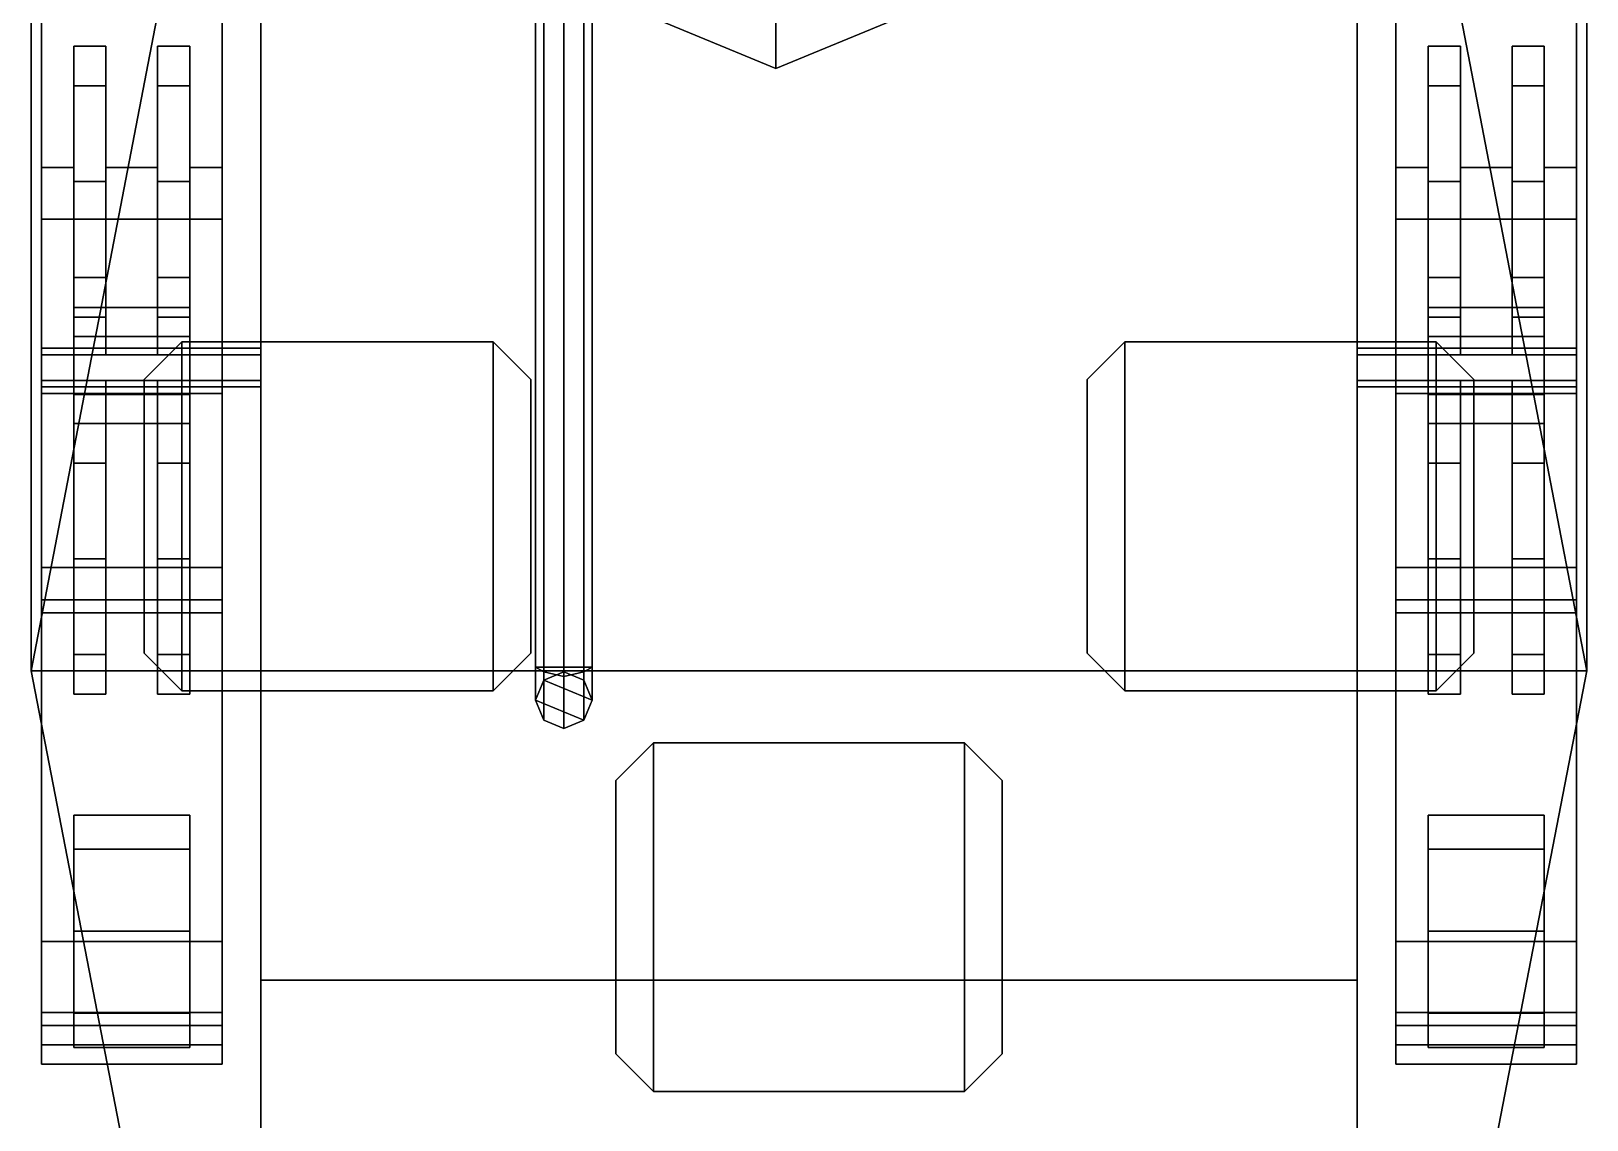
# Model space of a CAD drawing. Extents: x -1.6 to 3, y -6.1 to 13.
# Drawn here: x -1.65 to 1.65, y -3.99 to -1.681 of the extents above; entities that cross this region are included whole.
import ezdxf

# ---------------------------------------------------------------- set-up
doc = ezdxf.new("R2010")
doc.units = 0
doc.layers.get('0').update_dxf_attribs({"linetype": 'CONTINUOUS'})
doc.layers.add('TRACKS', color=3, linetype='CONTINUOUS')
doc.layers.add('WHEELS', color=2, linetype='CONTINUOUS')

msp = doc.modelspace()

# ---------------------------------------------------------------- linework, layer by layer
for points in [[(-1.65, 0.903, 1.2861), (-1.65, -3.0374, 1.2724), (-1.65, -3.0374, 2.19), (-1.65, 3.2563, 2.16)], [(-1.65, 3.2563, 2.16), (-1.65, -3.0374, 2.19), (-1.65, -3.0374, 2.19), (-0.53, 2.78, 2.1623)], [(0.53, 2.78, 2.1623), (1.65, -3.0374, 2.19), (1.65, -3.0374, 2.19), (1.65, 3.2563, 2.16)], [(1.65, -3.0374, 2.19), (1.65, -3.0374, 1.2724), (1.65, 0.903, 1.2861), (1.65, 3.2563, 2.16)], [(-1.163, 2.9827, 0.4241), (-1.163, -3.6941, 0.4241), (-1.163, -3.0374, 1.2724), (-1.163, 0.903, 1.2861)], [(1.163, 2.9827, 0.4241), (1.163, -3.6941, 0.4241), (-1.163, -3.6941, 0.4241), (-1.163, 2.9827, 0.4241)], [(1.163, -3.0374, 1.2724), (1.163, -3.6941, 0.4241), (1.163, 2.9827, 0.4241), (1.163, 0.903, 1.2861)], [(-0.53, 2.78, 2.1623), (-1.65, -3.0374, 2.19), (1.65, -3.0374, 2.19), (0.53, 2.78, 2.1623)], [(-0.5624, -1.03, 2.3124), (-0.58, -1.03, 2.27), (-0.58, -3.03, 2.27), (-0.5624, -3.03, 2.3124)], [(-0.58, -1.03, 2.27), (-0.5624, -1.03, 2.2276), (-0.5624, -3.04, 2.2276), (-0.58, -3.03, 2.27)], [(-0.52, -1.03, 2.33), (-0.5624, -1.03, 2.3124), (-0.5624, -3.03, 2.3124), (-0.52, -3.03, 2.33)], [(-0.5624, -1.03, 2.2276), (-0.52, -1.03, 2.21), (-0.52, -3.05, 2.21), (-0.5624, -3.04, 2.2276)], [(-0.4776, -1.03, 2.3124), (-0.52, -1.03, 2.33), (-0.52, -3.03, 2.33), (-0.4776, -3.03, 2.3124)], [(-0.52, -1.03, 2.21), (-0.4776, -1.03, 2.2276), (-0.4776, -3.04, 2.2276), (-0.52, -3.05, 2.21)], [(-0.46, -1.03, 2.27), (-0.4776, -1.03, 2.3124), (-0.4776, -3.03, 2.3124), (-0.46, -3.03, 2.27)], [(-0.4776, -1.03, 2.2276), (-0.46, -1.03, 2.27), (-0.46, -3.03, 2.27), (-0.4776, -3.04, 2.2276)], [(-0.3387, -1.6487, 2.31), (-0.07, -1.76, 2.31), (-0.07, -1.63, 2.49), (-0.2468, -1.5568, 2.49)], [(-0.07, -1.76, 2.31), (0.1987, -1.6487, 2.31), (0.1068, -1.5568, 2.49), (-0.07, -1.63, 2.49)], [(-0.3387, -1.6487, 2.1834), (-0.07, -1.76, 2.1839), (-0.07, -1.76, 2.31), (-0.3387, -1.6487, 2.31)], [(-0.07, -1.76, 2.1839), (0.1987, -1.6487, 2.1834), (0.1987, -1.6487, 2.31), (-0.07, -1.76, 2.31)], [(-1.6282, -1.9702, 0.2873), (-1.6282, -2.367, 0.3284), (-1.6282, -2.3533, 0.4789), (-1.6282, -1.9702, 0.3557)], [(-1.5597, -1.9702, 0.3557), (-1.5597, -1.9702, 0.2873), (-1.6282, -1.9702, 0.2873), (-1.6282, -1.9702, 0.3557)], [(-1.5597, -1.9702, 0.2873), (-1.5597, -2.367, 0.3284), (-1.6282, -2.367, 0.3284), (-1.6282, -1.9702, 0.2873)], [(-1.6282, -1.9702, 0.3557), (-1.6282, -2.3533, 0.4789), (-1.5597, -2.3533, 0.4789), (-1.5597, -1.9702, 0.3557)], [(-1.5597, -2.3533, 0.4789), (-1.5597, -2.367, 0.3284), (-1.5597, -1.9702, 0.2873), (-1.5597, -1.9702, 0.3557)], [(-1.4913, -1.9702, 0.2873), (-1.4913, -2.367, 0.3284), (-1.4913, -2.3533, 0.4789), (-1.4913, -1.9702, 0.3557)], [(-1.3819, -1.9702, 0.3557), (-1.3819, -1.9702, 0.2873), (-1.4913, -1.9702, 0.2873), (-1.4913, -1.9702, 0.3557)], [(-1.3819, -1.9702, 0.2873), (-1.3819, -2.367, 0.3284), (-1.4913, -2.367, 0.3284), (-1.4913, -1.9702, 0.2873)], [(-1.4913, -1.9702, 0.3557), (-1.4913, -2.3533, 0.4789), (-1.3819, -2.3533, 0.4789), (-1.3819, -1.9702, 0.3557)], [(-1.3819, -2.3533, 0.4789), (-1.3819, -2.367, 0.3284), (-1.3819, -1.9702, 0.2873), (-1.3819, -1.9702, 0.3557)], [(-1.3135, -1.9702, 0.2873), (-1.3135, -2.367, 0.3284), (-1.3135, -2.3533, 0.4789), (-1.3135, -1.9702, 0.3557)], [(-1.2451, -1.9702, 0.3557), (-1.2451, -1.9702, 0.2873), (-1.3135, -1.9702, 0.2873), (-1.3135, -1.9702, 0.3557)], [(-1.3135, -1.9702, 0.3557), (-1.3135, -2.3533, 0.4789), (-1.2451, -2.3533, 0.4789), (-1.2451, -1.9702, 0.3557)], [(-1.2451, -1.9702, 0.2873), (-1.2451, -2.367, 0.3284), (-1.3135, -2.367, 0.3284), (-1.3135, -1.9702, 0.2873)], [(-1.2451, -2.3533, 0.4789), (-1.2451, -2.367, 0.3284), (-1.2451, -1.9702, 0.2873), (-1.2451, -1.9702, 0.3557)], [(1.3135, -1.9702, 0.3557), (1.3135, -1.9702, 0.2873), (1.2451, -1.9702, 0.2873), (1.2451, -1.9702, 0.3557)], [(1.3135, -1.9702, 0.2873), (1.3135, -2.367, 0.3284), (1.2451, -2.367, 0.3284), (1.2451, -1.9702, 0.2873)], [(1.2451, -1.9702, 0.2873), (1.2451, -2.367, 0.3284), (1.2451, -2.3533, 0.4789), (1.2451, -1.9702, 0.3557)], [(1.2451, -1.9702, 0.3557), (1.2451, -2.3533, 0.4789), (1.3135, -2.3533, 0.4789), (1.3135, -1.9702, 0.3557)], [(1.3135, -2.3533, 0.4789), (1.3135, -2.367, 0.3284), (1.3135, -1.9702, 0.2873), (1.3135, -1.9702, 0.3557)], [(1.4913, -1.9702, 0.3557), (1.4913, -1.9702, 0.2873), (1.3819, -1.9702, 0.2873), (1.3819, -1.9702, 0.3557)], [(1.4913, -1.9702, 0.2873), (1.4913, -2.367, 0.3284), (1.3819, -2.367, 0.3284), (1.3819, -1.9702, 0.2873)], [(1.3819, -1.9702, 0.2873), (1.3819, -2.367, 0.3284), (1.3819, -2.3533, 0.4789), (1.3819, -1.9702, 0.3557)], [(1.3819, -1.9702, 0.3557), (1.3819, -2.3533, 0.4789), (1.4913, -2.3533, 0.4789), (1.4913, -1.9702, 0.3557)], [(1.4913, -2.3533, 0.4789), (1.4913, -2.367, 0.3284), (1.4913, -1.9702, 0.2873), (1.4913, -1.9702, 0.3557)], [(1.6282, -1.9702, 0.3557), (1.6282, -1.9702, 0.2873), (1.5597, -1.9702, 0.2873), (1.5597, -1.9702, 0.3557)], [(1.6282, -1.9702, 0.2873), (1.6282, -2.367, 0.3284), (1.5597, -2.367, 0.3284), (1.5597, -1.9702, 0.2873)], [(1.5597, -1.9702, 0.2873), (1.5597, -2.367, 0.3284), (1.5597, -2.3533, 0.4789), (1.5597, -1.9702, 0.3557)], [(1.5597, -1.9702, 0.3557), (1.5597, -2.3533, 0.4789), (1.6282, -2.3533, 0.4789), (1.6282, -1.9702, 0.3557)], [(1.6282, -2.3533, 0.4789), (1.6282, -2.367, 0.3284), (1.6282, -1.9702, 0.2873), (1.6282, -1.9702, 0.3557)], [(-1.41, -2.42, 2.21), (-1.41, -3, 2.21), (-1.33, -3.08, 2.21), (-1.33, -2.34, 2.21)], [(-1.33, -2.34, 2.21), (-1.33, -2.34, 2.18), (-1.41, -2.42, 2.18), (-1.41, -2.42, 2.21)], [(-0.67, -2.34, 2.21), (-0.67, -2.34, 2.18), (-1.33, -2.34, 2.18), (-1.33, -2.34, 2.21)], [(-0.67, -3.08, 2.21), (-0.67, -2.34, 2.21), (-1.33, -2.34, 2.21), (-1.33, -3.08, 2.21)], [(-0.59, -2.42, 2.21), (-0.59, -2.42, 2.18), (-0.67, -2.34, 2.18), (-0.67, -2.34, 2.21)], [(-0.59, -3, 2.21), (-0.59, -2.42, 2.21), (-0.67, -2.34, 2.21), (-0.67, -3.08, 2.21)], [(0.59, -2.42, 2.21), (0.59, -3, 2.21), (0.67, -3.08, 2.21), (0.67, -2.34, 2.21)], [(0.67, -2.34, 2.21), (0.67, -2.34, 2.18), (0.59, -2.42, 2.18), (0.59, -2.42, 2.21)], [(1.33, -2.34, 2.21), (1.33, -2.34, 2.18), (0.67, -2.34, 2.18), (0.67, -2.34, 2.21)], [(1.33, -3.08, 2.21), (1.33, -2.34, 2.21), (0.67, -2.34, 2.21), (0.67, -3.08, 2.21)], [(1.41, -2.42, 2.21), (1.41, -2.42, 2.18), (1.33, -2.34, 2.18), (1.33, -2.34, 2.21)], [(1.41, -3, 2.21), (1.41, -2.42, 2.21), (1.33, -2.34, 2.21), (1.33, -3.08, 2.21)], [(-1.6282, -2.3533, 0.4789), (-1.6282, -2.4354, 0.4789), (-1.163, -2.4354, 0.4789), (-1.163, -2.3533, 0.4789)], [(-1.6282, -2.367, 0.3284), (-1.6282, -2.4217, 0.3284), (-1.6282, -2.4354, 0.4789), (-1.6282, -2.3533, 0.4789)], [(-1.163, -2.367, 0.3284), (-1.163, -2.4217, 0.3284), (-1.6282, -2.4217, 0.3284), (-1.6282, -2.367, 0.3284)], [(-1.163, -2.3533, 0.4789), (-1.163, -2.367, 0.3284), (-1.5597, -2.367, 0.3284), (-1.5597, -2.3533, 0.4789)], [(1.6282, -2.4354, 0.4789), (1.6282, -2.3533, 0.4789), (1.163, -2.3533, 0.4789), (1.163, -2.4354, 0.4789)], [(1.5597, -2.3533, 0.4789), (1.5597, -2.367, 0.3284), (1.163, -2.367, 0.3284), (1.163, -2.3533, 0.4789)], [(1.163, -2.4217, 0.3284), (1.163, -2.367, 0.3284), (1.6282, -2.367, 0.3284), (1.6282, -2.4217, 0.3284)], [(1.6282, -2.4217, 0.3284), (1.6282, -2.367, 0.3284), (1.6282, -2.3533, 0.4789), (1.6282, -2.4354, 0.4789)], [(-1.6282, -2.4354, 0.4789), (-1.6282, -2.4217, 0.3284), (-1.6282, -2.8185, 0.2873), (-1.6282, -2.8185, 0.3557)], [(-1.6282, -2.8185, 0.2873), (-1.6282, -2.4217, 0.3284), (-1.5597, -2.4217, 0.3284), (-1.5597, -2.8185, 0.2873)], [(-1.5597, -2.8185, 0.3557), (-1.5597, -2.4354, 0.4789), (-1.6282, -2.4354, 0.4789), (-1.6282, -2.8185, 0.3557)], [(-1.5597, -2.8185, 0.2873), (-1.5597, -2.4217, 0.3284), (-1.5597, -2.4354, 0.4789), (-1.5597, -2.8185, 0.3557)], [(-1.5597, -2.4354, 0.4789), (-1.5597, -2.4217, 0.3284), (-1.163, -2.4217, 0.3284), (-1.163, -2.4354, 0.4789)], [(-1.4913, -2.4354, 0.4789), (-1.4913, -2.4217, 0.3284), (-1.4913, -2.8185, 0.2873), (-1.4913, -2.8185, 0.3557)], [(-1.4913, -2.8185, 0.2873), (-1.4913, -2.4217, 0.3284), (-1.3819, -2.4217, 0.3284), (-1.3819, -2.8185, 0.2873)], [(-1.3819, -2.8185, 0.3557), (-1.3819, -2.4354, 0.4789), (-1.4913, -2.4354, 0.4789), (-1.4913, -2.8185, 0.3557)], [(-1.41, -2.42, 2.18), (-1.41, -3, 2.18), (-1.41, -3, 2.21), (-1.41, -2.42, 2.21)], [(-1.3819, -2.8185, 0.2873), (-1.3819, -2.4217, 0.3284), (-1.3819, -2.4354, 0.4789), (-1.3819, -2.8185, 0.3557)], [(-1.3135, -2.4354, 0.4789), (-1.3135, -2.4217, 0.3284), (-1.3135, -2.8185, 0.2873), (-1.3135, -2.8185, 0.3557)], [(-1.3135, -2.8185, 0.2873), (-1.3135, -2.4217, 0.3284), (-1.2451, -2.4217, 0.3284), (-1.2451, -2.8185, 0.2873)], [(-1.2451, -2.8185, 0.3557), (-1.2451, -2.4354, 0.4789), (-1.3135, -2.4354, 0.4789), (-1.3135, -2.8185, 0.3557)], [(-1.2451, -2.8185, 0.2873), (-1.2451, -2.4217, 0.3284), (-1.2451, -2.4354, 0.4789), (-1.2451, -2.8185, 0.3557)], [(-0.59, -3, 2.18), (-0.59, -2.42, 2.18), (-0.59, -2.42, 2.21), (-0.59, -3, 2.21)], [(0.59, -2.42, 2.18), (0.59, -3, 2.18), (0.59, -3, 2.21), (0.59, -2.42, 2.21)], [(1.163, -2.4354, 0.4789), (1.163, -2.4217, 0.3284), (1.5597, -2.4217, 0.3284), (1.5597, -2.4354, 0.4789)], [(1.2451, -2.8185, 0.2873), (1.2451, -2.4217, 0.3284), (1.3135, -2.4217, 0.3284), (1.3135, -2.8185, 0.2873)], [(1.2451, -2.4354, 0.4789), (1.2451, -2.4217, 0.3284), (1.2451, -2.8185, 0.2873), (1.2451, -2.8185, 0.3557)], [(1.3135, -2.8185, 0.3557), (1.3135, -2.4354, 0.4789), (1.2451, -2.4354, 0.4789), (1.2451, -2.8185, 0.3557)], [(1.3135, -2.8185, 0.2873), (1.3135, -2.4217, 0.3284), (1.3135, -2.4354, 0.4789), (1.3135, -2.8185, 0.3557)], [(1.3819, -2.8185, 0.2873), (1.3819, -2.4217, 0.3284), (1.4913, -2.4217, 0.3284), (1.4913, -2.8185, 0.2873)], [(1.3819, -2.4354, 0.4789), (1.3819, -2.4217, 0.3284), (1.3819, -2.8185, 0.2873), (1.3819, -2.8185, 0.3557)], [(1.4913, -2.8185, 0.3557), (1.4913, -2.4354, 0.4789), (1.3819, -2.4354, 0.4789), (1.3819, -2.8185, 0.3557)], [(1.41, -3, 2.18), (1.41, -2.42, 2.18), (1.41, -2.42, 2.21), (1.41, -3, 2.21)], [(1.4913, -2.8185, 0.2873), (1.4913, -2.4217, 0.3284), (1.4913, -2.4354, 0.4789), (1.4913, -2.8185, 0.3557)], [(1.5597, -2.8185, 0.2873), (1.5597, -2.4217, 0.3284), (1.6282, -2.4217, 0.3284), (1.6282, -2.8185, 0.2873)], [(1.5597, -2.4354, 0.4789), (1.5597, -2.4217, 0.3284), (1.5597, -2.8185, 0.2873), (1.5597, -2.8185, 0.3557)], [(1.6282, -2.8185, 0.3557), (1.6282, -2.4354, 0.4789), (1.5597, -2.4354, 0.4789), (1.5597, -2.8185, 0.3557)], [(1.6282, -2.8185, 0.2873), (1.6282, -2.4217, 0.3284), (1.6282, -2.4354, 0.4789), (1.6282, -2.8185, 0.3557)], [(-1.6282, -2.8185, 0.3557), (-1.6282, -2.8185, 0.2873), (-1.5597, -2.8185, 0.2873), (-1.5597, -2.8185, 0.3557)], [(-1.4913, -2.8185, 0.3557), (-1.4913, -2.8185, 0.2873), (-1.3819, -2.8185, 0.2873), (-1.3819, -2.8185, 0.3557)], [(-1.3135, -2.8185, 0.3557), (-1.3135, -2.8185, 0.2873), (-1.2451, -2.8185, 0.2873), (-1.2451, -2.8185, 0.3557)], [(1.2451, -2.8185, 0.3557), (1.2451, -2.8185, 0.2873), (1.3135, -2.8185, 0.2873), (1.3135, -2.8185, 0.3557)], [(1.3819, -2.8185, 0.3557), (1.3819, -2.8185, 0.2873), (1.4913, -2.8185, 0.2873), (1.4913, -2.8185, 0.3557)], [(1.5597, -2.8185, 0.3557), (1.5597, -2.8185, 0.2873), (1.6282, -2.8185, 0.2873), (1.6282, -2.8185, 0.3557)], [(-1.41, -3, 2.21), (-1.41, -3, 2.18), (-1.33, -3.08, 2.18), (-1.33, -3.08, 2.21)], [(-0.67, -3.08, 2.21), (-0.67, -3.08, 2.18), (-0.59, -3, 2.18), (-0.59, -3, 2.21)], [(0.59, -3, 2.21), (0.59, -3, 2.18), (0.67, -3.08, 2.18), (0.67, -3.08, 2.21)], [(1.33, -3.08, 2.21), (1.33, -3.08, 2.18), (1.41, -3, 2.18), (1.41, -3, 2.21)], [(-0.5624, -3.03, 2.3124), (-0.58, -3.03, 2.27), (-0.58, -3.1, 2.33), (-0.5624, -3.0576, 2.33)], [(-0.58, -3.03, 2.27), (-0.5624, -3.04, 2.2276), (-0.5624, -3.1424, 2.32), (-0.58, -3.1, 2.33)], [(-0.52, -3.03, 2.33), (-0.5624, -3.03, 2.3124), (-0.5624, -3.0576, 2.33), (-0.52, -3.04, 2.33)], [(-0.4776, -3.03, 2.3124), (-0.52, -3.03, 2.33), (-0.52, -3.04, 2.33), (-0.4776, -3.0576, 2.33)], [(-0.4776, -3.04, 2.2276), (-0.46, -3.03, 2.27), (-0.46, -3.1, 2.33), (-0.4776, -3.1424, 2.32)], [(-0.46, -3.03, 2.27), (-0.4776, -3.03, 2.3124), (-0.4776, -3.0576, 2.33), (-0.46, -3.1, 2.33)], [(-1.65, -3.0374, 1.2724), (-1.163, -5.5549, 1.2724), (-1.163, -5.5549, 2.16), (-1.65, -3.0374, 2.19)], [(-1.65, -3.0374, 2.19), (-1.163, -5.5549, 2.16), (1.163, -5.5549, 2.16), (1.65, -3.0374, 2.19)], [(-1.163, -3.6941, 0.4241), (-1.163, -5.5549, 1.0809), (-1.163, -5.5549, 1.2724), (-1.163, -3.0374, 1.2724)], [(-0.5624, -3.0576, 2.33), (-0.58, -3.1, 2.33), (-0.58, -3.1, 2.43), (-0.5624, -3.0576, 2.43)], [(-0.46, -3.1, 2.43), (-0.5624, -3.0576, 2.43), (-0.58, -3.1, 2.43), (-0.4776, -3.1424, 2.43)], [(-0.52, -3.04, 2.33), (-0.5624, -3.0576, 2.33), (-0.5624, -3.0576, 2.43), (-0.52, -3.04, 2.43)], [(-0.5624, -3.04, 2.2276), (-0.52, -3.05, 2.21), (-0.52, -3.16, 2.31), (-0.5624, -3.1424, 2.32)], [(-0.4776, -3.0576, 2.43), (-0.52, -3.04, 2.43), (-0.5624, -3.0576, 2.43), (-0.46, -3.1, 2.43)], [(-0.4776, -3.0576, 2.33), (-0.52, -3.04, 2.33), (-0.52, -3.04, 2.43), (-0.4776, -3.0576, 2.43)], [(-0.52, -3.05, 2.21), (-0.4776, -3.04, 2.2276), (-0.4776, -3.1424, 2.32), (-0.52, -3.16, 2.31)], [(-0.46, -3.1, 2.33), (-0.4776, -3.0576, 2.33), (-0.4776, -3.0576, 2.43), (-0.46, -3.1, 2.43)], [(1.163, -5.5549, 2.16), (1.163, -5.5549, 1.2724), (1.65, -3.0374, 1.2724), (1.65, -3.0374, 2.19)], [(1.163, -5.5549, 1.2724), (1.163, -5.5549, 1.0809), (1.163, -3.6941, 0.4241), (1.163, -3.0374, 1.2724)], [(-1.33, -3.08, 2.21), (-1.33, -3.08, 2.18), (-0.67, -3.08, 2.18), (-0.67, -3.08, 2.21)], [(-0.58, -3.1, 2.33), (-0.5624, -3.1424, 2.32), (-0.5624, -3.1424, 2.43), (-0.58, -3.1, 2.43)], [(-0.4776, -3.1424, 2.43), (-0.58, -3.1, 2.43), (-0.5624, -3.1424, 2.43), (-0.52, -3.16, 2.43)], [(-0.4776, -3.1424, 2.32), (-0.46, -3.1, 2.33), (-0.46, -3.1, 2.43), (-0.4776, -3.1424, 2.43)], [(0.67, -3.08, 2.21), (0.67, -3.08, 2.18), (1.33, -3.08, 2.18), (1.33, -3.08, 2.21)], [(-0.5624, -3.1424, 2.32), (-0.52, -3.16, 2.31), (-0.52, -3.16, 2.43), (-0.5624, -3.1424, 2.43)], [(-0.52, -3.16, 2.31), (-0.4776, -3.1424, 2.32), (-0.4776, -3.1424, 2.43), (-0.52, -3.16, 2.43)], [(-0.33, -3.19, 2.21), (-0.33, -3.19, 2.18), (-0.41, -3.27, 2.18), (-0.41, -3.27, 2.21)], [(-0.41, -3.27, 2.21), (-0.41, -3.85, 2.21), (-0.33, -3.93, 2.21), (-0.33, -3.19, 2.21)], [(0.33, -3.93, 2.21), (0.33, -3.19, 2.21), (-0.33, -3.19, 2.21), (-0.33, -3.93, 2.21)], [(0.33, -3.19, 2.21), (0.33, -3.19, 2.18), (-0.33, -3.19, 2.18), (-0.33, -3.19, 2.21)], [(0.41, -3.85, 2.21), (0.41, -3.27, 2.21), (0.33, -3.19, 2.21), (0.33, -3.93, 2.21)], [(0.41, -3.27, 2.21), (0.41, -3.27, 2.18), (0.33, -3.19, 2.18), (0.33, -3.19, 2.21)], [(-0.41, -3.27, 2.18), (-0.41, -3.85, 2.18), (-0.41, -3.85, 2.21), (-0.41, -3.27, 2.21)], [(0.41, -3.85, 2.18), (0.41, -3.27, 2.18), (0.41, -3.27, 2.21), (0.41, -3.85, 2.21)], [(1.163, -3.6941, 0.4241), (1.163, -5.5549, 1.0809), (-1.163, -5.5549, 1.0809), (-1.163, -3.6941, 0.4241)], [(-0.41, -3.85, 2.21), (-0.41, -3.85, 2.18), (-0.33, -3.93, 2.17), (-0.33, -3.93, 2.21)], [(0.33, -3.93, 2.21), (0.33, -3.93, 2.17), (0.41, -3.85, 2.18), (0.41, -3.85, 2.21)], [(-0.33, -3.93, 2.21), (-0.33, -3.93, 2.17), (0.33, -3.93, 2.17), (0.33, -3.93, 2.21)]]:
    msp.add_3dface(points)
at = {"layer": 'TRACKS'}
for points in [[(-1.2451, 2.7501), (-1.2451, -2.9143), (-1.6282, -2.9143), (-1.6282, 2.7501)], [(-1.6282, 2.7501), (-1.6282, -2.9143), (-1.6282, -2.8869, 0.041), (-1.6282, 2.7501, 0.041)], [(-1.6282, 2.7501, 0.041), (-1.6282, -2.8869, 0.041), (-1.2451, -2.8869, 0.041), (-1.2451, 2.7501, 0.041)], [(-1.2451, -2.8869, 0.041), (-1.2451, -2.9143), (-1.2451, 2.7501), (-1.2451, 2.7501, 0.041)], [(1.2451, 2.7501), (1.2451, -2.9143), (1.2451, -2.8869, 0.041), (1.2451, 2.7501, 0.041)], [(1.6282, 2.7501), (1.6282, -2.9143), (1.2451, -2.9143), (1.2451, 2.7501)], [(1.2451, 2.7501, 0.041), (1.2451, -2.8869, 0.041), (1.6282, -2.8869, 0.041), (1.6282, 2.7501, 0.041)], [(1.6282, -2.8869, 0.041), (1.6282, -2.9143), (1.6282, 2.7501), (1.6282, 2.7501, 0.041)], [(-1.6282, -2.0797, 0.8756), (-1.6282, -1.5324, 0.8893), (-1.2451, -1.5324, 0.8893), (-1.2451, -2.0797, 0.8756)], [(-1.6282, -2.0797, 0.9167), (-1.6282, -1.5324, 0.9304), (-1.6282, -1.5324, 0.8893), (-1.6282, -2.0797, 0.8756)], [(-1.2451, -2.0797, 0.9167), (-1.2451, -1.5324, 0.9304), (-1.6282, -1.5324, 0.9304), (-1.6282, -2.0797, 0.9167)], [(-1.2451, -1.5324, 0.8893), (-1.2451, -1.5324, 0.9304), (-1.2451, -2.0797, 0.9167), (-1.2451, -2.0797, 0.8756)], [(1.2451, -2.0797, 0.9167), (1.2451, -1.5324, 0.9304), (1.2451, -1.5324, 0.8893), (1.2451, -2.0797, 0.8756)], [(1.6282, -2.0797, 0.9167), (1.6282, -1.5324, 0.9304), (1.2451, -1.5324, 0.9304), (1.2451, -2.0797, 0.9167)], [(1.2451, -2.0797, 0.8756), (1.2451, -1.5324, 0.8893), (1.6282, -1.5324, 0.8893), (1.6282, -2.0797, 0.8756)], [(1.6282, -1.5324, 0.8893), (1.6282, -1.5324, 0.9304), (1.6282, -2.0797, 0.9167), (1.6282, -2.0797, 0.8756)], [(-1.6282, -2.4491, 0.9441), (-1.6282, -2.0797, 0.9167), (-1.6282, -2.0797, 0.8756), (-1.6282, -2.4491, 0.903)], [(-1.6282, -2.4491, 0.903), (-1.6282, -2.0797, 0.8756), (-1.2451, -2.0797, 0.8756), (-1.2451, -2.4491, 0.903)], [(-1.2451, -2.4491, 0.9441), (-1.2451, -2.0797, 0.9167), (-1.6282, -2.0797, 0.9167), (-1.6282, -2.4491, 0.9441)], [(-1.2451, -2.0797, 0.8756), (-1.2451, -2.0797, 0.9167), (-1.2451, -2.4491, 0.9441), (-1.2451, -2.4491, 0.903)], [(1.2451, -2.4491, 0.903), (1.2451, -2.0797, 0.8756), (1.6282, -2.0797, 0.8756), (1.6282, -2.4491, 0.903)], [(1.2451, -2.4491, 0.9441), (1.2451, -2.0797, 0.9167), (1.2451, -2.0797, 0.8756), (1.2451, -2.4491, 0.903)], [(1.6282, -2.4491, 0.9441), (1.6282, -2.0797, 0.9167), (1.2451, -2.0797, 0.9167), (1.2451, -2.4491, 0.9441)], [(1.6282, -2.0797, 0.8756), (1.6282, -2.0797, 0.9167), (1.6282, -2.4491, 0.9441), (1.6282, -2.4491, 0.903)], [(-1.2451, -2.8185, 0.9167), (-1.2451, -2.4491, 0.9441), (-1.6282, -2.4491, 0.9441), (-1.6282, -2.8185, 0.9167)], [(-1.6282, -2.8185, 0.8756), (-1.6282, -2.4491, 0.903), (-1.2451, -2.4491, 0.903), (-1.2451, -2.8185, 0.8756)], [(-1.6282, -2.8185, 0.9167), (-1.6282, -2.4491, 0.9441), (-1.6282, -2.4491, 0.903), (-1.6282, -2.8185, 0.8756)], [(-1.2451, -2.4491, 0.903), (-1.2451, -2.4491, 0.9441), (-1.2451, -2.8185, 0.9167), (-1.2451, -2.8185, 0.8756)], [(1.2451, -2.8185, 0.9167), (1.2451, -2.4491, 0.9441), (1.2451, -2.4491, 0.903), (1.2451, -2.8185, 0.8756)], [(1.6282, -2.8185, 0.9167), (1.6282, -2.4491, 0.9441), (1.2451, -2.4491, 0.9441), (1.2451, -2.8185, 0.9167)], [(1.2451, -2.8185, 0.8756), (1.2451, -2.4491, 0.903), (1.6282, -2.4491, 0.903), (1.6282, -2.8185, 0.8756)], [(1.6282, -2.4491, 0.903), (1.6282, -2.4491, 0.9441), (1.6282, -2.8185, 0.9167), (1.6282, -2.8185, 0.8756)], [(-1.6282, -3.612, 0.9167), (-1.6282, -2.8185, 0.9167), (-1.6282, -2.8185, 0.8756), (-1.6282, -3.612, 0.8756)], [(-1.6282, -3.612, 0.8756), (-1.6282, -2.8185, 0.8756), (-1.2451, -2.8185, 0.8756), (-1.2451, -3.612, 0.8756)], [(-1.2451, -3.612, 0.9167), (-1.2451, -2.8185, 0.9167), (-1.6282, -2.8185, 0.9167), (-1.6282, -3.612, 0.9167)], [(-1.2451, -2.8185, 0.8756), (-1.2451, -2.8185, 0.9167), (-1.2451, -3.612, 0.9167), (-1.2451, -3.612, 0.8756)], [(1.2451, -3.612, 0.8756), (1.2451, -2.8185, 0.8756), (1.6282, -2.8185, 0.8756), (1.6282, -3.612, 0.8756)], [(1.6282, -3.612, 0.9167), (1.6282, -2.8185, 0.9167), (1.2451, -2.8185, 0.9167), (1.2451, -3.612, 0.9167)], [(1.2451, -3.612, 0.9167), (1.2451, -2.8185, 0.9167), (1.2451, -2.8185, 0.8756), (1.2451, -3.612, 0.8756)], [(1.6282, -2.8185, 0.8756), (1.6282, -2.8185, 0.9167), (1.6282, -3.612, 0.9167), (1.6282, -3.612, 0.8756)], [(-1.6282, -2.9143), (-1.6282, -3.7899, 0.3694), (-1.6282, -3.7626, 0.3968), (-1.6282, -2.8869, 0.041)], [(-1.6282, -2.8869, 0.041), (-1.6282, -3.7626, 0.3968), (-1.2451, -3.7626, 0.3968), (-1.2451, -2.8869, 0.041)], [(-1.2451, -3.7626, 0.3968), (-1.2451, -3.7899, 0.3694), (-1.2451, -2.9143), (-1.2451, -2.8869, 0.041)], [(1.2451, -2.9143), (1.2451, -3.7899, 0.3694), (1.2451, -3.7626, 0.3968), (1.2451, -2.8869, 0.041)], [(1.2451, -2.8869, 0.041), (1.2451, -3.7626, 0.3968), (1.6282, -3.7626, 0.3968), (1.6282, -2.8869, 0.041)], [(1.6282, -3.7626, 0.3968), (1.6282, -3.7899, 0.3694), (1.6282, -2.9143), (1.6282, -2.8869, 0.041)], [(-1.2451, -2.9143), (-1.2451, -3.7899, 0.3694), (-1.6282, -3.7899, 0.3694), (-1.6282, -2.9143)], [(1.6282, -2.9143), (1.6282, -3.7899, 0.3694), (1.2451, -3.7899, 0.3694), (1.2451, -2.9143)], [(-1.2451, -3.7899, 0.8209), (-1.2451, -3.612, 0.9167), (-1.6282, -3.612, 0.9167), (-1.6282, -3.7899, 0.8209)], [(-1.6282, -3.7899, 0.8209), (-1.6282, -3.612, 0.9167), (-1.6282, -3.612, 0.8756), (-1.6282, -3.7626, 0.7936)], [(-1.6282, -3.7626, 0.7936), (-1.6282, -3.612, 0.8756), (-1.2451, -3.612, 0.8756), (-1.2451, -3.7626, 0.7936)], [(-1.2451, -3.612, 0.8756), (-1.2451, -3.612, 0.9167), (-1.2451, -3.7899, 0.8209), (-1.2451, -3.7626, 0.7936)], [(1.2451, -3.7899, 0.8209), (1.2451, -3.612, 0.9167), (1.2451, -3.612, 0.8756), (1.2451, -3.7626, 0.7936)], [(1.6282, -3.7899, 0.8209), (1.6282, -3.612, 0.9167), (1.2451, -3.612, 0.9167), (1.2451, -3.7899, 0.8209)], [(1.2451, -3.7626, 0.7936), (1.2451, -3.612, 0.8756), (1.6282, -3.612, 0.8756), (1.6282, -3.7626, 0.7936)], [(1.6282, -3.612, 0.8756), (1.6282, -3.612, 0.9167), (1.6282, -3.7899, 0.8209), (1.6282, -3.7626, 0.7936)], [(-1.6282, -3.7899, 0.3694), (-1.6282, -3.872, 0.602), (-1.6282, -3.831, 0.602), (-1.6282, -3.7626, 0.3968)], [(-1.6282, -3.7626, 0.3968), (-1.6282, -3.831, 0.602), (-1.2451, -3.831, 0.602), (-1.2451, -3.7626, 0.3968)], [(-1.6282, -3.872, 0.602), (-1.6282, -3.7899, 0.8209), (-1.6282, -3.7626, 0.7936), (-1.6282, -3.831, 0.602)], [(-1.6282, -3.831, 0.602), (-1.6282, -3.7626, 0.7936), (-1.2451, -3.7626, 0.7936), (-1.2451, -3.831, 0.602)], [(-1.2451, -3.7899, 0.3694), (-1.2451, -3.872, 0.602), (-1.6282, -3.872, 0.602), (-1.6282, -3.7899, 0.3694)], [(-1.2451, -3.872, 0.602), (-1.2451, -3.7899, 0.8209), (-1.6282, -3.7899, 0.8209), (-1.6282, -3.872, 0.602)], [(-1.2451, -3.831, 0.602), (-1.2451, -3.872, 0.602), (-1.2451, -3.7899, 0.3694), (-1.2451, -3.7626, 0.3968)], [(-1.2451, -3.7626, 0.7936), (-1.2451, -3.7899, 0.8209), (-1.2451, -3.872, 0.602), (-1.2451, -3.831, 0.602)], [(1.2451, -3.7626, 0.3968), (1.2451, -3.831, 0.602), (1.6282, -3.831, 0.602), (1.6282, -3.7626, 0.3968)], [(1.2451, -3.7899, 0.3694), (1.2451, -3.872, 0.602), (1.2451, -3.831, 0.602), (1.2451, -3.7626, 0.3968)], [(1.2451, -3.872, 0.602), (1.2451, -3.7899, 0.8209), (1.2451, -3.7626, 0.7936), (1.2451, -3.831, 0.602)], [(1.2451, -3.831, 0.602), (1.2451, -3.7626, 0.7936), (1.6282, -3.7626, 0.7936), (1.6282, -3.831, 0.602)], [(1.6282, -3.7899, 0.3694), (1.6282, -3.872, 0.602), (1.2451, -3.872, 0.602), (1.2451, -3.7899, 0.3694)], [(1.6282, -3.872, 0.602), (1.6282, -3.7899, 0.8209), (1.2451, -3.7899, 0.8209), (1.2451, -3.872, 0.602)], [(1.6282, -3.831, 0.602), (1.6282, -3.872, 0.602), (1.6282, -3.7899, 0.3694), (1.6282, -3.7626, 0.3968)], [(1.6282, -3.7626, 0.7936), (1.6282, -3.7899, 0.8209), (1.6282, -3.872, 0.602), (1.6282, -3.831, 0.602)]]:
    msp.add_3dface(points, dxfattribs=at)
at = {"layer": 'WHEELS'}
for points in [[(-1.4913, -1.7968, 0.5332), (-1.4913, -1.7127, 0.33), (-1.5597, -1.7127, 0.33), (-1.5597, -1.7968, 0.5332)], [(-1.5597, -2, 0.6173), (-1.5597, -1.7968, 0.5332), (-1.5597, -1.7127, 0.33), (-1.5597, -2.2032, 0.5332)], [(-1.5597, -2.2032, 0.5332), (-1.5597, -1.7127, 0.33), (-1.5597, -1.7968, 0.1268), (-1.5597, -2.2873, 0.33)], [(-1.4913, -1.7127, 0.33), (-1.4913, -1.7968, 0.1268), (-1.5597, -1.7968, 0.1268), (-1.5597, -1.7127, 0.33)], [(-1.4913, -1.7968, 0.5332), (-1.4913, -2.2873, 0.33), (-1.4913, -2.2032, 0.1268), (-1.4913, -1.7127, 0.33)], [(-1.4913, -1.7127, 0.33), (-1.4913, -2.2032, 0.1268), (-1.4913, -2, 0.0427), (-1.4913, -1.7968, 0.1268)], [(-1.3135, -1.7968, 0.5332), (-1.3135, -1.7127, 0.33), (-1.3819, -1.7127, 0.33), (-1.3819, -1.7968, 0.5332)], [(-1.3819, -2.2032, 0.5332), (-1.3819, -1.7127, 0.33), (-1.3819, -1.7968, 0.1268), (-1.3819, -2.2873, 0.33)], [(-1.3819, -2, 0.6173), (-1.3819, -1.7968, 0.5332), (-1.3819, -1.7127, 0.33), (-1.3819, -2.2032, 0.5332)], [(-1.3135, -1.7127, 0.33), (-1.3135, -1.7968, 0.1268), (-1.3819, -1.7968, 0.1268), (-1.3819, -1.7127, 0.33)], [(-1.3135, -1.7968, 0.5332), (-1.3135, -2.2873, 0.33), (-1.3135, -2.2032, 0.1268), (-1.3135, -1.7127, 0.33)], [(-1.3135, -1.7127, 0.33), (-1.3135, -2.2032, 0.1268), (-1.3135, -2, 0.0427), (-1.3135, -1.7968, 0.1268)], [(1.3135, -1.7127, 0.33), (1.3135, -1.7968, 0.5332), (1.3819, -1.7968, 0.5332), (1.3819, -1.7127, 0.33)], [(1.3135, -2.2032, 0.5332), (1.3135, -1.7127, 0.33), (1.3135, -1.7968, 0.1268), (1.3135, -2.2873, 0.33)], [(1.3135, -2, 0.6173), (1.3135, -1.7968, 0.5332), (1.3135, -1.7127, 0.33), (1.3135, -2.2032, 0.5332)], [(1.3135, -1.7968, 0.1268), (1.3135, -1.7127, 0.33), (1.3819, -1.7127, 0.33), (1.3819, -1.7968, 0.1268)], [(1.3819, -1.7968, 0.5332), (1.3819, -2.2873, 0.33), (1.3819, -2.2032, 0.1268), (1.3819, -1.7127, 0.33)], [(1.3819, -1.7127, 0.33), (1.3819, -2.2032, 0.1268), (1.3819, -2, 0.0427), (1.3819, -1.7968, 0.1268)], [(1.4913, -1.7127, 0.33), (1.4913, -1.7968, 0.5332), (1.5597, -1.7968, 0.5332), (1.5597, -1.7127, 0.33)], [(1.4913, -2, 0.6173), (1.4913, -1.7968, 0.5332), (1.4913, -1.7127, 0.33), (1.4913, -2.2032, 0.5332)], [(1.4913, -2.2032, 0.5332), (1.4913, -1.7127, 0.33), (1.4913, -1.7968, 0.1268), (1.4913, -2.2873, 0.33)], [(1.4913, -1.7968, 0.1268), (1.4913, -1.7127, 0.33), (1.5597, -1.7127, 0.33), (1.5597, -1.7968, 0.1268)], [(1.5597, -1.7968, 0.5332), (1.5597, -2.2873, 0.33), (1.5597, -2.2032, 0.1268), (1.5597, -1.7127, 0.33)], [(1.5597, -1.7127, 0.33), (1.5597, -2.2032, 0.1268), (1.5597, -2, 0.0427), (1.5597, -1.7968, 0.1268)], [(-1.5597, -2.2873, 0.33), (-1.5597, -1.7968, 0.1268), (-1.5597, -2, 0.0427), (-1.5597, -2.2032, 0.1268)], [(-1.4913, -1.7968, 0.1268), (-1.4913, -2, 0.0427), (-1.5597, -2, 0.0427), (-1.5597, -1.7968, 0.1268)], [(-1.4913, -2, 0.6173), (-1.4913, -1.7968, 0.5332), (-1.5597, -1.7968, 0.5332), (-1.5597, -2, 0.6173)], [(-1.4913, -2, 0.6173), (-1.4913, -2.2032, 0.5332), (-1.4913, -2.2873, 0.33), (-1.4913, -1.7968, 0.5332)], [(-1.3819, -2.2873, 0.33), (-1.3819, -1.7968, 0.1268), (-1.3819, -2, 0.0427), (-1.3819, -2.2032, 0.1268)], [(-1.3135, -1.7968, 0.1268), (-1.3135, -2, 0.0427), (-1.3819, -2, 0.0427), (-1.3819, -1.7968, 0.1268)], [(-1.3135, -2, 0.6173), (-1.3135, -1.7968, 0.5332), (-1.3819, -1.7968, 0.5332), (-1.3819, -2, 0.6173)], [(-1.3135, -2, 0.6173), (-1.3135, -2.2032, 0.5332), (-1.3135, -2.2873, 0.33), (-1.3135, -1.7968, 0.5332)], [(1.3135, -2.2873, 0.33), (1.3135, -1.7968, 0.1268), (1.3135, -2, 0.0427), (1.3135, -2.2032, 0.1268)], [(1.3135, -2, 0.0427), (1.3135, -1.7968, 0.1268), (1.3819, -1.7968, 0.1268), (1.3819, -2, 0.0427)], [(1.3135, -1.7968, 0.5332), (1.3135, -2, 0.6173), (1.3819, -2, 0.6173), (1.3819, -1.7968, 0.5332)], [(1.3819, -2, 0.6173), (1.3819, -2.2032, 0.5332), (1.3819, -2.2873, 0.33), (1.3819, -1.7968, 0.5332)], [(1.4913, -2.2873, 0.33), (1.4913, -1.7968, 0.1268), (1.4913, -2, 0.0427), (1.4913, -2.2032, 0.1268)], [(1.4913, -2, 0.0427), (1.4913, -1.7968, 0.1268), (1.5597, -1.7968, 0.1268), (1.5597, -2, 0.0427)], [(1.4913, -1.7968, 0.5332), (1.4913, -2, 0.6173), (1.5597, -2, 0.6173), (1.5597, -1.7968, 0.5332)], [(1.5597, -2, 0.6173), (1.5597, -2.2032, 0.5332), (1.5597, -2.2873, 0.33), (1.5597, -1.7968, 0.5332)], [(-1.4913, -2, 0.0427), (-1.4913, -2.2032, 0.1268), (-1.5597, -2.2032, 0.1268), (-1.5597, -2, 0.0427)], [(-1.4913, -2.2032, 0.5332), (-1.4913, -2, 0.6173), (-1.5597, -2, 0.6173), (-1.5597, -2.2032, 0.5332)], [(-1.3135, -2, 0.0427), (-1.3135, -2.2032, 0.1268), (-1.3819, -2.2032, 0.1268), (-1.3819, -2, 0.0427)], [(-1.3135, -2.2032, 0.5332), (-1.3135, -2, 0.6173), (-1.3819, -2, 0.6173), (-1.3819, -2.2032, 0.5332)], [(1.3135, -2.2032, 0.1268), (1.3135, -2, 0.0427), (1.3819, -2, 0.0427), (1.3819, -2.2032, 0.1268)], [(1.3135, -2, 0.6173), (1.3135, -2.2032, 0.5332), (1.3819, -2.2032, 0.5332), (1.3819, -2, 0.6173)], [(1.4913, -2.2032, 0.1268), (1.4913, -2, 0.0427), (1.5597, -2, 0.0427), (1.5597, -2.2032, 0.1268)], [(1.4913, -2, 0.6173), (1.4913, -2.2032, 0.5332), (1.5597, -2.2032, 0.5332), (1.5597, -2, 0.6173)], [(-1.4913, -2.2873, 0.33), (-1.4913, -2.2032, 0.5332), (-1.5597, -2.2032, 0.5332), (-1.5597, -2.2873, 0.33)], [(-1.4913, -2.2032, 0.1268), (-1.4913, -2.2873, 0.33), (-1.5597, -2.2873, 0.33), (-1.5597, -2.2032, 0.1268)], [(-1.3135, -2.2873, 0.33), (-1.3135, -2.2032, 0.5332), (-1.3819, -2.2032, 0.5332), (-1.3819, -2.2873, 0.33)], [(-1.3135, -2.2032, 0.1268), (-1.3135, -2.2873, 0.33), (-1.3819, -2.2873, 0.33), (-1.3819, -2.2032, 0.1268)], [(1.3135, -2.2032, 0.5332), (1.3135, -2.2873, 0.33), (1.3819, -2.2873, 0.33), (1.3819, -2.2032, 0.5332)], [(1.3135, -2.2873, 0.33), (1.3135, -2.2032, 0.1268), (1.3819, -2.2032, 0.1268), (1.3819, -2.2873, 0.33)], [(1.4913, -2.2032, 0.5332), (1.4913, -2.2873, 0.33), (1.5597, -2.2873, 0.33), (1.5597, -2.2032, 0.5332)], [(1.4913, -2.2873, 0.33), (1.4913, -2.2032, 0.1268), (1.5597, -2.2032, 0.1268), (1.5597, -2.2873, 0.33)], [(-1.5597, -2.4516, 0.8766), (-1.5597, -2.3284, 0.8766), (-1.5597, -2.2669, 0.77), (-1.5597, -2.5131, 0.77)], [(-1.5597, -2.5131, 0.77), (-1.5597, -2.2669, 0.77), (-1.5597, -2.3284, 0.6634), (-1.5597, -2.4516, 0.6634)], [(-1.3135, -2.3284, 0.8766), (-1.3135, -2.2669, 0.77), (-1.5597, -2.2669, 0.77), (-1.5597, -2.3284, 0.8766)], [(-1.3135, -2.2669, 0.77), (-1.3135, -2.3284, 0.6634), (-1.5597, -2.3284, 0.6634), (-1.5597, -2.2669, 0.77)], [(1.3135, -2.2669, 0.77), (1.3135, -2.3284, 0.8766), (1.5597, -2.3284, 0.8766), (1.5597, -2.2669, 0.77)], [(1.3135, -2.3284, 0.6634), (1.3135, -2.2669, 0.77), (1.5597, -2.2669, 0.77), (1.5597, -2.3284, 0.6634)], [(1.5597, -2.3284, 0.8766), (1.5597, -2.4516, 0.8766), (1.5597, -2.5131, 0.77), (1.5597, -2.2669, 0.77)], [(1.5597, -2.2669, 0.77), (1.5597, -2.5131, 0.77), (1.5597, -2.4516, 0.6634), (1.5597, -2.3284, 0.6634)], [(-1.3135, -2.4516, 0.8766), (-1.3135, -2.3284, 0.8766), (-1.5597, -2.3284, 0.8766), (-1.5597, -2.4516, 0.8766)], [(-1.3135, -2.3284, 0.6634), (-1.3135, -2.4516, 0.6634), (-1.5597, -2.4516, 0.6634), (-1.5597, -2.3284, 0.6634)], [(1.3135, -2.3284, 0.8766), (1.3135, -2.4516, 0.8766), (1.5597, -2.4516, 0.8766), (1.5597, -2.3284, 0.8766)], [(1.3135, -2.4516, 0.6634), (1.3135, -2.3284, 0.6634), (1.5597, -2.3284, 0.6634), (1.5597, -2.4516, 0.6634)], [(-1.3135, -2.5131, 0.77), (-1.3135, -2.4516, 0.8766), (-1.5597, -2.4516, 0.8766), (-1.5597, -2.5131, 0.77)], [(-1.3135, -2.4516, 0.6634), (-1.3135, -2.5131, 0.77), (-1.5597, -2.5131, 0.77), (-1.5597, -2.4516, 0.6634)], [(1.3135, -2.4516, 0.8766), (1.3135, -2.5131, 0.77), (1.5597, -2.5131, 0.77), (1.5597, -2.4516, 0.8766)], [(1.3135, -2.5131, 0.77), (1.3135, -2.4516, 0.6634), (1.5597, -2.4516, 0.6634), (1.5597, -2.5131, 0.77)], [(-1.5597, -3.0032, 0.5332), (-1.5597, -2.5127, 0.33), (-1.5597, -2.5968, 0.1268), (-1.5597, -3.0873, 0.33)], [(-1.5597, -2.8, 0.6173), (-1.5597, -2.5968, 0.5332), (-1.5597, -2.5127, 0.33), (-1.5597, -3.0032, 0.5332)], [(-1.4913, -2.5968, 0.5332), (-1.4913, -2.5127, 0.33), (-1.5597, -2.5127, 0.33), (-1.5597, -2.5968, 0.5332)], [(-1.4913, -2.5127, 0.33), (-1.4913, -2.5968, 0.1268), (-1.5597, -2.5968, 0.1268), (-1.5597, -2.5127, 0.33)], [(-1.4913, -2.5968, 0.5332), (-1.4913, -3.0873, 0.33), (-1.4913, -3.0032, 0.1268), (-1.4913, -2.5127, 0.33)], [(-1.4913, -2.5127, 0.33), (-1.4913, -3.0032, 0.1268), (-1.4913, -2.8, 0.0427), (-1.4913, -2.5968, 0.1268)], [(-1.3819, -2.8, 0.6173), (-1.3819, -2.5968, 0.5332), (-1.3819, -2.5127, 0.33), (-1.3819, -3.0032, 0.5332)], [(-1.3819, -3.0032, 0.5332), (-1.3819, -2.5127, 0.33), (-1.3819, -2.5968, 0.1268), (-1.3819, -3.0873, 0.33)], [(-1.3135, -2.5968, 0.5332), (-1.3135, -2.5127, 0.33), (-1.3819, -2.5127, 0.33), (-1.3819, -2.5968, 0.5332)], [(-1.3135, -2.5127, 0.33), (-1.3135, -2.5968, 0.1268), (-1.3819, -2.5968, 0.1268), (-1.3819, -2.5127, 0.33)], [(-1.3135, -2.5968, 0.5332), (-1.3135, -3.0873, 0.33), (-1.3135, -3.0032, 0.1268), (-1.3135, -2.5127, 0.33)], [(-1.3135, -2.5127, 0.33), (-1.3135, -3.0032, 0.1268), (-1.3135, -2.8, 0.0427), (-1.3135, -2.5968, 0.1268)], [(1.3135, -2.8, 0.6173), (1.3135, -2.5968, 0.5332), (1.3135, -2.5127, 0.33), (1.3135, -3.0032, 0.5332)], [(1.3135, -3.0032, 0.5332), (1.3135, -2.5127, 0.33), (1.3135, -2.5968, 0.1268), (1.3135, -3.0873, 0.33)], [(1.3135, -2.5127, 0.33), (1.3135, -2.5968, 0.5332), (1.3819, -2.5968, 0.5332), (1.3819, -2.5127, 0.33)], [(1.3135, -2.5968, 0.1268), (1.3135, -2.5127, 0.33), (1.3819, -2.5127, 0.33), (1.3819, -2.5968, 0.1268)], [(1.3819, -2.5968, 0.5332), (1.3819, -3.0873, 0.33), (1.3819, -3.0032, 0.1268), (1.3819, -2.5127, 0.33)], [(1.3819, -2.5127, 0.33), (1.3819, -3.0032, 0.1268), (1.3819, -2.8, 0.0427), (1.3819, -2.5968, 0.1268)], [(1.4913, -3.0032, 0.5332), (1.4913, -2.5127, 0.33), (1.4913, -2.5968, 0.1268), (1.4913, -3.0873, 0.33)], [(1.4913, -2.8, 0.6173), (1.4913, -2.5968, 0.5332), (1.4913, -2.5127, 0.33), (1.4913, -3.0032, 0.5332)], [(1.4913, -2.5127, 0.33), (1.4913, -2.5968, 0.5332), (1.5597, -2.5968, 0.5332), (1.5597, -2.5127, 0.33)], [(1.4913, -2.5968, 0.1268), (1.4913, -2.5127, 0.33), (1.5597, -2.5127, 0.33), (1.5597, -2.5968, 0.1268)], [(1.5597, -2.5968, 0.5332), (1.5597, -3.0873, 0.33), (1.5597, -3.0032, 0.1268), (1.5597, -2.5127, 0.33)], [(1.5597, -2.5127, 0.33), (1.5597, -3.0032, 0.1268), (1.5597, -2.8, 0.0427), (1.5597, -2.5968, 0.1268)], [(-1.5597, -3.0873, 0.33), (-1.5597, -2.5968, 0.1268), (-1.5597, -2.8, 0.0427), (-1.5597, -3.0032, 0.1268)], [(-1.4913, -2.5968, 0.1268), (-1.4913, -2.8, 0.0427), (-1.5597, -2.8, 0.0427), (-1.5597, -2.5968, 0.1268)], [(-1.4913, -2.8, 0.6173), (-1.4913, -2.5968, 0.5332), (-1.5597, -2.5968, 0.5332), (-1.5597, -2.8, 0.6173)], [(-1.4913, -2.8, 0.6173), (-1.4913, -3.0032, 0.5332), (-1.4913, -3.0873, 0.33), (-1.4913, -2.5968, 0.5332)], [(-1.3819, -3.0873, 0.33), (-1.3819, -2.5968, 0.1268), (-1.3819, -2.8, 0.0427), (-1.3819, -3.0032, 0.1268)], [(-1.3135, -2.5968, 0.1268), (-1.3135, -2.8, 0.0427), (-1.3819, -2.8, 0.0427), (-1.3819, -2.5968, 0.1268)], [(-1.3135, -2.8, 0.6173), (-1.3135, -2.5968, 0.5332), (-1.3819, -2.5968, 0.5332), (-1.3819, -2.8, 0.6173)], [(-1.3135, -2.8, 0.6173), (-1.3135, -3.0032, 0.5332), (-1.3135, -3.0873, 0.33), (-1.3135, -2.5968, 0.5332)], [(1.3135, -3.0873, 0.33), (1.3135, -2.5968, 0.1268), (1.3135, -2.8, 0.0427), (1.3135, -3.0032, 0.1268)], [(1.3135, -2.8, 0.0427), (1.3135, -2.5968, 0.1268), (1.3819, -2.5968, 0.1268), (1.3819, -2.8, 0.0427)], [(1.3135, -2.5968, 0.5332), (1.3135, -2.8, 0.6173), (1.3819, -2.8, 0.6173), (1.3819, -2.5968, 0.5332)], [(1.3819, -2.8, 0.6173), (1.3819, -3.0032, 0.5332), (1.3819, -3.0873, 0.33), (1.3819, -2.5968, 0.5332)], [(1.4913, -3.0873, 0.33), (1.4913, -2.5968, 0.1268), (1.4913, -2.8, 0.0427), (1.4913, -3.0032, 0.1268)], [(1.4913, -2.8, 0.0427), (1.4913, -2.5968, 0.1268), (1.5597, -2.5968, 0.1268), (1.5597, -2.8, 0.0427)], [(1.4913, -2.5968, 0.5332), (1.4913, -2.8, 0.6173), (1.5597, -2.8, 0.6173), (1.5597, -2.5968, 0.5332)], [(1.5597, -2.8, 0.6173), (1.5597, -3.0032, 0.5332), (1.5597, -3.0873, 0.33), (1.5597, -2.5968, 0.5332)], [(-1.4913, -2.8, 0.0427), (-1.4913, -3.0032, 0.1268), (-1.5597, -3.0032, 0.1268), (-1.5597, -2.8, 0.0427)], [(-1.4913, -3.0032, 0.5332), (-1.4913, -2.8, 0.6173), (-1.5597, -2.8, 0.6173), (-1.5597, -3.0032, 0.5332)], [(-1.3135, -2.8, 0.0427), (-1.3135, -3.0032, 0.1268), (-1.3819, -3.0032, 0.1268), (-1.3819, -2.8, 0.0427)], [(-1.3135, -3.0032, 0.5332), (-1.3135, -2.8, 0.6173), (-1.3819, -2.8, 0.6173), (-1.3819, -3.0032, 0.5332)], [(1.3135, -3.0032, 0.1268), (1.3135, -2.8, 0.0427), (1.3819, -2.8, 0.0427), (1.3819, -3.0032, 0.1268)], [(1.3135, -2.8, 0.6173), (1.3135, -3.0032, 0.5332), (1.3819, -3.0032, 0.5332), (1.3819, -2.8, 0.6173)], [(1.4913, -3.0032, 0.1268), (1.4913, -2.8, 0.0427), (1.5597, -2.8, 0.0427), (1.5597, -3.0032, 0.1268)], [(1.4913, -2.8, 0.6173), (1.4913, -3.0032, 0.5332), (1.5597, -3.0032, 0.5332), (1.5597, -2.8, 0.6173)], [(-1.4913, -3.0873, 0.33), (-1.4913, -3.0032, 0.5332), (-1.5597, -3.0032, 0.5332), (-1.5597, -3.0873, 0.33)], [(-1.4913, -3.0032, 0.1268), (-1.4913, -3.0873, 0.33), (-1.5597, -3.0873, 0.33), (-1.5597, -3.0032, 0.1268)], [(-1.3135, -3.0873, 0.33), (-1.3135, -3.0032, 0.5332), (-1.3819, -3.0032, 0.5332), (-1.3819, -3.0873, 0.33)], [(-1.3135, -3.0032, 0.1268), (-1.3135, -3.0873, 0.33), (-1.3819, -3.0873, 0.33), (-1.3819, -3.0032, 0.1268)], [(1.3135, -3.0032, 0.5332), (1.3135, -3.0873, 0.33), (1.3819, -3.0873, 0.33), (1.3819, -3.0032, 0.5332)], [(1.3135, -3.0873, 0.33), (1.3135, -3.0032, 0.1268), (1.3819, -3.0032, 0.1268), (1.3819, -3.0873, 0.33)], [(1.4913, -3.0032, 0.5332), (1.4913, -3.0873, 0.33), (1.5597, -3.0873, 0.33), (1.5597, -3.0032, 0.5332)], [(1.4913, -3.0873, 0.33), (1.4913, -3.0032, 0.1268), (1.5597, -3.0032, 0.1268), (1.5597, -3.0873, 0.33)], [(-1.3135, -3.3437, 0.61), (-1.3135, -3.4159, 0.4359), (-1.5597, -3.4159, 0.4359), (-1.5597, -3.3437, 0.61)], [(-1.5597, -3.3437, 0.61), (-1.5597, -3.7641, 0.4359), (-1.5597, -3.8363, 0.61), (-1.5597, -3.4159, 0.7841)], [(-1.5597, -3.4159, 0.4359), (-1.5597, -3.59, 0.3637), (-1.5597, -3.7641, 0.4359), (-1.5597, -3.3437, 0.61)], [(-1.3135, -3.4159, 0.7841), (-1.3135, -3.3437, 0.61), (-1.5597, -3.3437, 0.61), (-1.5597, -3.4159, 0.7841)], [(-1.3135, -3.8363, 0.61), (-1.3135, -3.4159, 0.4359), (-1.3135, -3.3437, 0.61), (-1.3135, -3.7641, 0.7841)], [(-1.3135, -3.7641, 0.7841), (-1.3135, -3.3437, 0.61), (-1.3135, -3.4159, 0.7841), (-1.3135, -3.59, 0.8563)], [(1.3135, -3.3437, 0.61), (1.3135, -3.7641, 0.4359), (1.3135, -3.8363, 0.61), (1.3135, -3.4159, 0.7841)], [(1.5597, -3.3437, 0.61), (1.5597, -3.4159, 0.4359), (1.3135, -3.4159, 0.4359), (1.3135, -3.3437, 0.61)], [(1.3135, -3.4159, 0.4359), (1.3135, -3.59, 0.3637), (1.3135, -3.7641, 0.4359), (1.3135, -3.3437, 0.61)], [(1.5597, -3.4159, 0.7841), (1.5597, -3.3437, 0.61), (1.3135, -3.3437, 0.61), (1.3135, -3.4159, 0.7841)], [(1.5597, -3.8363, 0.61), (1.5597, -3.4159, 0.4359), (1.5597, -3.3437, 0.61), (1.5597, -3.7641, 0.7841)], [(1.5597, -3.7641, 0.7841), (1.5597, -3.3437, 0.61), (1.5597, -3.4159, 0.7841), (1.5597, -3.59, 0.8563)], [(-1.3135, -3.4159, 0.4359), (-1.3135, -3.59, 0.3637), (-1.5597, -3.59, 0.3637), (-1.5597, -3.4159, 0.4359)], [(-1.5597, -3.4159, 0.7841), (-1.5597, -3.8363, 0.61), (-1.5597, -3.7641, 0.7841), (-1.5597, -3.59, 0.8563)], [(-1.3135, -3.59, 0.8563), (-1.3135, -3.4159, 0.7841), (-1.5597, -3.4159, 0.7841), (-1.5597, -3.59, 0.8563)], [(-1.3135, -3.7641, 0.4359), (-1.3135, -3.59, 0.3637), (-1.3135, -3.4159, 0.4359), (-1.3135, -3.8363, 0.61)], [(1.5597, -3.4159, 0.4359), (1.5597, -3.59, 0.3637), (1.3135, -3.59, 0.3637), (1.3135, -3.4159, 0.4359)], [(1.3135, -3.4159, 0.7841), (1.3135, -3.8363, 0.61), (1.3135, -3.7641, 0.7841), (1.3135, -3.59, 0.8563)], [(1.5597, -3.59, 0.8563), (1.5597, -3.4159, 0.7841), (1.3135, -3.4159, 0.7841), (1.3135, -3.59, 0.8563)], [(1.5597, -3.7641, 0.4359), (1.5597, -3.59, 0.3637), (1.5597, -3.4159, 0.4359), (1.5597, -3.8363, 0.61)], [(-1.3135, -3.59, 0.3637), (-1.3135, -3.7641, 0.4359), (-1.5597, -3.7641, 0.4359), (-1.5597, -3.59, 0.3637)], [(-1.3135, -3.7641, 0.7841), (-1.3135, -3.59, 0.8563), (-1.5597, -3.59, 0.8563), (-1.5597, -3.7641, 0.7841)], [(1.5597, -3.59, 0.3637), (1.5597, -3.7641, 0.4359), (1.3135, -3.7641, 0.4359), (1.3135, -3.59, 0.3637)], [(1.5597, -3.7641, 0.7841), (1.5597, -3.59, 0.8563), (1.3135, -3.59, 0.8563), (1.3135, -3.7641, 0.7841)], [(-1.3135, -3.7641, 0.4359), (-1.3135, -3.8363, 0.61), (-1.5597, -3.8363, 0.61), (-1.5597, -3.7641, 0.4359)], [(-1.3135, -3.8363, 0.61), (-1.3135, -3.7641, 0.7841), (-1.5597, -3.7641, 0.7841), (-1.5597, -3.8363, 0.61)], [(1.5597, -3.7641, 0.4359), (1.5597, -3.8363, 0.61), (1.3135, -3.8363, 0.61), (1.3135, -3.7641, 0.4359)], [(1.5597, -3.8363, 0.61), (1.5597, -3.7641, 0.7841), (1.3135, -3.7641, 0.7841), (1.3135, -3.8363, 0.61)]]:
    msp.add_3dface(points, dxfattribs=at)

doc.saveas('drawing.dxf')
